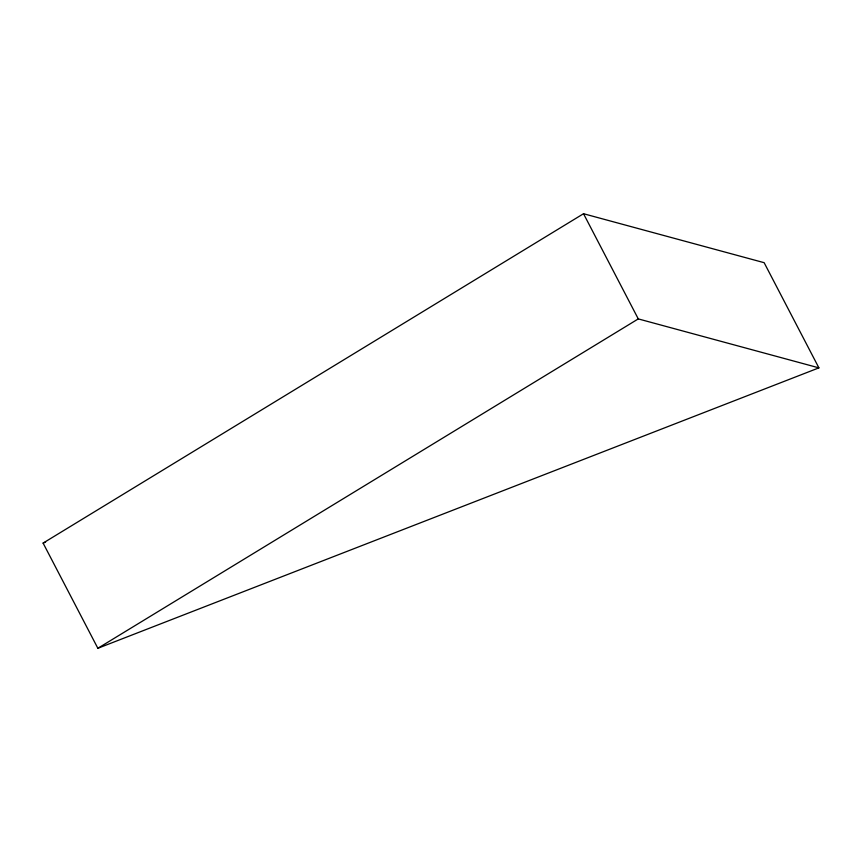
<?xml version="1.0" encoding="UTF-8"?>
<svg xmlns="http://www.w3.org/2000/svg" width="862" height="862" viewBox="0 0 862 862"><rect width="100%" height="100%" fill="white"/><g stroke="black" fill="none" stroke-linecap="round" stroke-linejoin="round"><path stroke-width="1.29" d="M43.1 543.092L583.52 213.722L764.141 262.684L818.9 367.869L97.859 648.278L43.1 543.092L45.611 542.112M97.859 648.278L638.279 318.908L818.9 367.869M583.52 213.722L638.279 318.908"/></g></svg>
